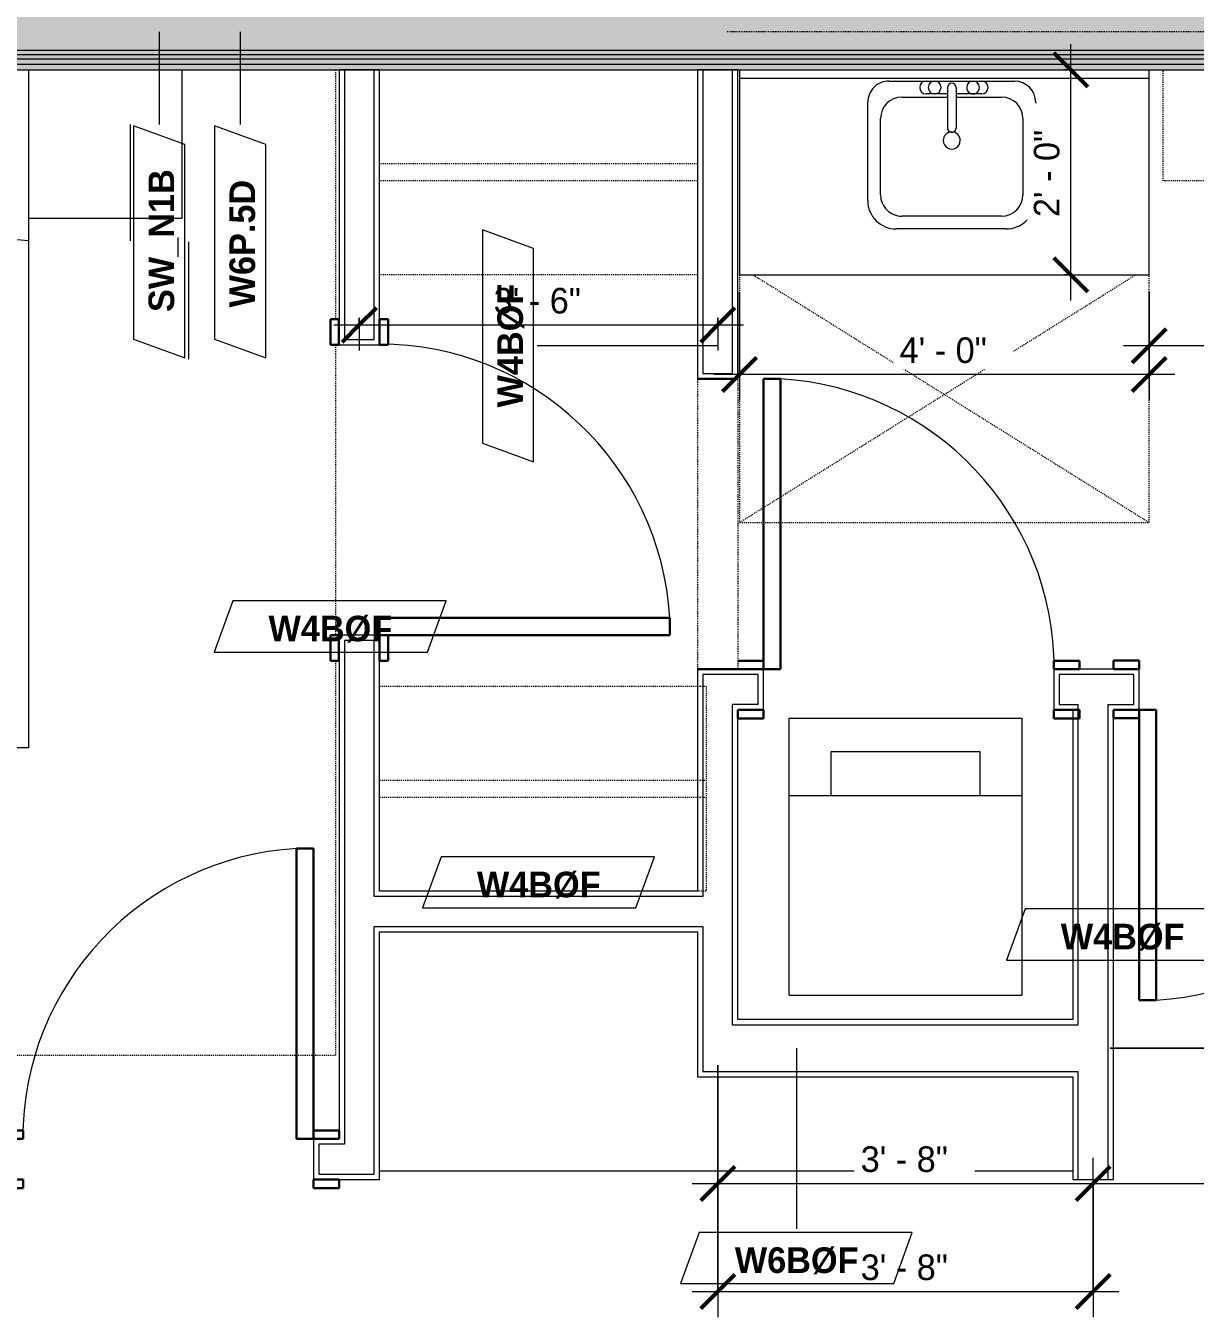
# Model space of a CAD drawing. Header units: inches. Extents: x -4010 to -1814, y 9846 to 12241.
# Drawn here: x -3697.7 to -3560.7, y 10687.7 to 10838.9 of the extents above; entities that cross this region are included whole.
import ezdxf

# ---------------------------------------------------------------- set-up
doc = ezdxf.new("R2010")
doc.units = ezdxf.units.IN
doc.header["$MEASUREMENT"] = 0
for name, pattern in [('Dash', [0.25, 0.125, -0.125]), ('Dash 3_32_', [0.1875, 0.09375, -0.09375]), ('Overhead', [0.15625, 0.09375, -0.0625])]:
    doc.linetypes.add(name, pattern=pattern)
for name, color, linetype, lineweight in [('0-1', 7, 'Continuous', 5), ('A-ANNO-DIMS', 211, 'Continuous', 9), ('A-ANNO-DIMS-32', 211, 'Continuous', 9), ('A-DETL-1', 90, 'Dash 3_32_', 18), ('A-DETL-GENF-3', 92, 'Overhead', 9), ('A-DETL-MEDM', 33, 'Continuous', 30), ('A-DOOR-3', 31, 'Continuous', 9), ('A-DOOR-4', 31, 'Continuous', 30), ('A-DOOR-FRAM-3', 31, 'Continuous', 30), ('A-GENM', 5, 'Continuous', 9), ('A-GENM-HDLN', 13, 'Dash', 9), ('A-WALL', 113, 'Continuous', 18), ('A-WALL-2', 250, 'Continuous', 18), ('A-WALL-3', 113, 'Continuous', 9), ('A-WALL-IDEN', 211, 'Continuous', 9), ('I-FURN', 30, 'Continuous', 9), ('I-FURN-HDLN', 30, 'Dash', 9), ('I-WALL-1', 21, 'Continuous', 18), ('I-WALL-2', 241, 'Continuous', 5), ('I-WALL-3', 7, 'Continuous', 9), ('P-SANR-FIXT', 6, 'Continuous', 9), ('Q-CASE', 31, 'Continuous', 9), ('Q-CASE-3', 31, 'Dash', 9), ('Q-CASE-HDLN', 31, 'Dash', 9)]:
    doc.layers.add(name, color=color, linetype=linetype, lineweight=lineweight)
doc.styles.add('Century Gothic', font='ufonts.com_century-gothic.ttf', dxfattribs={"height": 3})
doc.styles.add('Century Gothic_B_1', font='GOTHICB.TTF', dxfattribs={"height": 3})
doc.dimstyles.new('OD_1__HACK_2', dxfattribs={"dimscale": 12, "dimtxt": 3.132505, "dimasz": 0.333333, "dimexe": 0.25, "dimexo": 0.166667, "dimgap": 0.041667, "dimtad": 1, "dimdec": 4, "dimrnd": 0.0625, "dimzin": 3, "dimdsep": 46, "dimlunit": 4, "dimtxsty": 'Century Gothic', "dimblk1": 'OBLIQUE', "dimblk2": 'OBLIQUE', "dimsah": 1, "dimcen": 0.09, "dimdle": 0.25, "dimazin": 0, "dimtfac": 1, "dimtdec": 4, "dimtix": 1, "dimtmove": 0, "dimatfit": 3, "dimfxl": 1, "dimtvp": 1, "dimtfill": 1, "dimfrac": 2, "dimtolj": 1, "dimtzin": 0, "dimarcsym": 2})
doc.dimstyles.new('OD_1__HACK_2_1', dxfattribs={"dimscale": 12, "dimtxt": 3.132505, "dimasz": 0.333333, "dimexe": 0.25, "dimexo": 0.166667, "dimgap": 0.041667, "dimtad": 1, "dimdec": 4, "dimrnd": 0.0625, "dimzin": 3, "dimdsep": 46, "dimlunit": 4, "dimtxsty": 'Century Gothic', "dimblk1": 'OBLIQUE', "dimblk2": 'OBLIQUE', "dimsah": 1, "dimcen": 0.09, "dimdle": 0.25, "dimazin": 0, "dimtfac": 1, "dimtdec": 4, "dimtix": 1, "dimtmove": 0, "dimatfit": 3, "dimfxl": 1, "dimtvp": 1, "dimtfill": 1, "dimfrac": 2, "dimtolj": 1, "dimtzin": 0, "dimarcsym": 2})

# ---------------------------------------------------------------- blocks, each defined once
blk = doc.blocks.new('CTR - 1st Phase - Common Walls_rvt-1-UNIT PLANS - 1ST FLOOR')
at = {"layer": 'I-WALL-1'}
blk.add_hatch(color=256, dxfattribs=at).paths.add_polyline_path([(-3487.3, 10833.75), (-3487.3, 10834.38), (-3823.82, 10834.38), (-3823.82, 10833.75), (-3489.32, 10833.75)], flags=0)
at = {"layer": 'I-WALL-2'}
for points in [[(-3486.67, 10836), (-3486.67, 10841.5), (-3823.82, 10841.5), (-3823.82, 10836), (-3487.3, 10836)], [(-3486.67, 10835.5), (-3486.67, 10836), (-3823.82, 10836), (-3823.82, 10835.5), (-3487.3, 10835.5)], [(-3487.3, 10835), (-3486.67, 10835), (-3486.67, 10835.5), (-3823.82, 10835.5), (-3823.82, 10835), (-3494.85, 10835)], [(-3487.3, 10834.38), (-3486.67, 10834.38), (-3486.67, 10835), (-3823.82, 10835), (-3823.82, 10834.38), (-3494.85, 10834.38)]]:
    blk.add_hatch(color=256, dxfattribs=at).paths.add_polyline_path(points, flags=0)
at = {"layer": 'A-WALL-2'}
for p, q in [((-3487.3, 10836), (-3823.82, 10836)), ((-3487.3, 10835.5), (-3823.82, 10835.5)), ((-3487.3, 10835), (-3823.82, 10835)), ((-3487.3, 10834.38), (-3823.82, 10834.38))]:
    blk.add_line(p, q, dxfattribs=at)
at = {"layer": 'I-WALL-3'}
blk.add_line((-3823.82, 10833.75), (-3527.82, 10833.75), dxfattribs=at)
blk = doc.blocks.new('SWING - SINGLE - FLUSH - 2-10 x 6-8 - PRIVACY-3199407-UNIT PLANS - 1ST FLOOR')
at = {"layer": 'A-DOOR-3'}
blk.add_arc((17, 2.37), 34.07, 93.3657, 180, dxfattribs=at)
at = {"layer": 'A-DOOR-4'}
for p, q in [((15, 2.37), (15, 36.38)), ((17, 36.38), (15, 36.38)), ((17, 2.37), (17, 36.38)), ((17, 2.37), (15, 2.37))]:
    blk.add_line(p, q, dxfattribs=at)
at = {"layer": 'A-DOOR-FRAM-3'}
for p, q in [((-17, 3.37), (-20, 3.37)), ((-20, 3.37), (-20, 2.37)), ((-17, 2.37), (-17, 3.37)), ((20, 3.37), (17, 3.37)), ((17, 3.37), (17, 2.37)), ((20, 2.37), (20, 3.37)), ((-20, 2.37), (-17, 2.37)), ((17, 2.37), (20, 2.37)), ((-17, -2.38), (-20, -2.38)), ((-20, -2.38), (-20, -3.38)), ((-17, -3.38), (-17, -2.38)), ((20, -2.38), (17, -2.38)), ((17, -2.38), (17, -3.38)), ((20, -3.38), (20, -2.38)), ((-20, -3.38), (-17, -3.38)), ((17, -3.38), (20, -3.38))]:
    blk.add_line(p, q, dxfattribs=at)
blk = doc.blocks.new('OD_CW_Closet - OD_CW_Closet-3890320-UNIT PLANS - 1ST FLOOR')
at = {"layer": 'Q-CASE-HDLN'}
for p, q in [((0.74, -24), (0.74, 0)), ((0.74, 0), (37.99, 0)), ((37.99, 0), (37.99, -24)), ((0.74, -11), (37.99, -11)), ((0.74, -13), (37.99, -13)), ((37.99, -24), (0.74, -24))]:
    blk.add_line(p, q, dxfattribs=at)
blk = doc.blocks.new('Bed-Standard - King 78_ x 80_-V125-UNIT PLANS - 1ST FLOOR')
at = {"layer": 'I-FURN'}
for p, q in [((-28.31, 41.8), (49.69, 41.8)), ((-28.31, -37.61), (-28.31, 41.8)), ((49.69, 41.8), (49.69, -37.61)), ((49.69, -24.2), (-28.31, -17.63)), ((-25.31, -24.2), (46.69, -24.2)), ((-25.31, -36.2), (-25.31, -24.2)), ((46.69, -36.2), (46.69, -24.2)), ((-25.31, -36.2), (46.69, -36.2))]:
    blk.add_line(p, q, dxfattribs=at)
at = {"layer": 'I-FURN-HDLN'}
for p, q in [((-64.31, 77.8), (73.69, 77.8)), ((-64.31, 31.58), (-64.31, 77.8)), ((67.69, 77.8), (67.69, 51.83)), ((73.69, 77.8), (73.69, 51.26)), ((67.69, 42.76), (67.69, -37.61)), ((73.69, 42.76), (73.69, -37.61)), ((-64.31, -5.42), (-64.31, 28.58)), ((-64.31, -37.61), (-64.31, -8.42))]:
    blk.add_line(p, q, dxfattribs=at)
blk = doc.blocks.new('Table-Night Stand - 18_ x 18_ x 24_-V127-UNIT PLANS - 1ST FLOOR')
at = {"layer": 'I-FURN'}
for p, q in [((0.15, 0), (18.15, 0)), ((0.15, -17.41), (0.15, 0))]:
    blk.add_line(p, q, dxfattribs=at)
blk = doc.blocks.new('Stacked Washer and Dryer - 26_x25_ - Private-3627842-UNIT PLANS - 1ST FLOOR')
at = {"layer": 'P-SANR-FIXT'}
for p, q in [((0, 13.625), (32.4375, 13.625)), ((0, 13.625), (0, -13.625)), ((23.34375, -13.625), (23.34375, 13.625)), ((32.4375, 13.625), (32.4375, -13.625)), ((28.53125, 8.75), (23.34375, 8.75)), ((28.53125, -8.75), (28.53125, 8.75)), ((23.34375, -8.75), (28.53125, -8.75)), ((32.4375, -13.625), (0, -13.625))]:
    blk.add_line(p, q, dxfattribs=at)
blk = doc.blocks.new('Door-Opening - 34_ x 80_-3928388-UNIT PLANS - 1ST FLOOR')
at = {"layer": 'A-DETL-GENF-3'}
for p, q in [((16.68, 2.38), (-17.32, 2.38)), ((-17.32, -2.37), (16.68, -2.37))]:
    blk.add_line(p, q, dxfattribs=at)
at = {"layer": 'A-DETL-MEDM'}
for p, q in [((-17.32, 2.38), (-17.32, -2.37)), ((16.68, -2.37), (16.68, 2.38))]:
    blk.add_line(p, q, dxfattribs=at)
blk = doc.blocks.new('M_Sink Vanity-Square - 500 x 440mm-1372835-UNIT PLANS - 1ST FLOOR')
at = {"layer": 'P-SANR-FIXT'}
for p, q in [((-5.72, 10.23), (7.14, 10.23)), ((-5.22, 8.73), (6.46, 8.73)), ((-9.22, -4.59), (-9.22, 6.73)), ((-7.72, -2.72), (-7.72, 6.23)), ((8.96, 6.23), (8.96, -2.72)), ((10.46, 6.91), (10.46, -4.59)), ((0.12, -6.33), (0.12, -1.59)), ((1.12, -6.33), (1.12, -1.59)), ((0.12, -5.22), (-5.22, -5.22)), ((-2.88, -5.59), (0.12, -5.59)), ((6.46, -5.22), (1.12, -5.22)), ((1.12, -5.59), (3.62, -5.59)), ((7.96, -7.09), (-6.72, -7.09)), ((3.62, -7.09), (-2.88, -7.09))]:
    blk.add_line(p, q, dxfattribs=at)
for centre, radius, start, end in [((-5.72, 6.73), 3.5, 90, 180), ((7.14, 6.91), 3.32, 360, 90), ((-5.22, 6.23), 2.5, 90, 180), ((6.46, 6.23), 2.5, 360, 90), ((0.62, -0.13), 1, 360, 180), ((0.62, -0.13), 1, 180, 0), ((0.62, -1.59), 0.5, 360, 180), ((-5.22, -2.72), 2.5, 180, 270), ((6.46, -2.72), 2.5, 270, 360), ((-6.72, -4.59), 2.5, 180, 270), ((-2.88, -6.34), 0.75, 90, 270), ((-1.88, -6.34), 0.75, 360, 180), ((2.62, -6.34), 0.75, 0, 180), ((3.62, -6.34), 0.75, 270, 90), ((7.96, -4.59), 2.5, 270, 0), ((-1.88, -6.34), 0.75, 180, 0), ((0.62, -6.33), 0.5, 180, 0), ((2.62, -6.34), 0.75, 180, 0)]:
    blk.add_arc(centre, radius, start, end, dxfattribs=at)
blk = doc.blocks.new('Bath Vanity - Bath Vanity 48_-3150017-UNIT PLANS - 1ST FLOOR')
at = {"layer": 'Q-CASE'}
for p, q in [((24.74, 24), (-23.26, 24)), ((-23.26, 24), (-23.26, 1)), ((24.74, 1), (24.74, 24))]:
    blk.add_line(p, q, dxfattribs=at)
blk = doc.blocks.new('ADA Clearances - 30_x48_-V106-UNIT PLANS - 1ST FLOOR')
at = {"layer": 'A-GENM-HDLN'}
for p, q in [((-14, -22.41), (15, 24)), ((15, 24), (-14, 24)), ((15, -24), (15, 24)), ((15, -24), (-14, 22.41)), ((-14, -24), (15, -24))]:
    blk.add_line(p, q, dxfattribs=at)
blk = doc.blocks.new('BATHROOM MIRROR - BATHROOM MIRROR 48_-3123886-UNIT PLANS - 1ST FLOOR')
at = {"layer": 'Q-CASE'}
for p, q in [((-23.26, -23), (24.74, -23)), ((-23.26, -23), (-23.26, -24)), ((24.74, -24), (-23.26, -24)), ((24.74, -24), (24.74, -23))]:
    blk.add_line(p, q, dxfattribs=at)
blk = doc.blocks.new('300 Series Wall Hung Cabinet_326 - 30_-2909953-UNIT PLANS - 1ST FLOOR')
at = {"layer": 'Q-CASE'}
for p, q in [((-2.01, 14.69), (-2.5, 14.69)), ((-2.5, 14.69), (-2.5, 13.19)), ((-2.01, 13.19), (-2.01, 14.69)), ((2.49, 14.69), (2, 14.69)), ((2, 14.69), (2, 13.19)), ((2.49, 13.19), (2.49, 14.69)), ((-2.01, 13.19), (-2.5, 13.19)), ((2.49, 13.19), (2, 13.19))]:
    blk.add_line(p, q, dxfattribs=at)
at = {"layer": 'Q-CASE-3'}
for p, q in [((-15, 0.19), (-15, 13.19)), ((-15, 13.19), (15, 13.19)), ((15, 13.19), (15, 0.19)), ((15, 0.19), (-15, 0.19))]:
    blk.add_line(p, q, dxfattribs=at)
blk = doc.blocks.new('SWING - SINGLE - FLUSH - 2-10 x 6-8 - PASSAGE-3928390-UNIT PLANS - 1ST FLOOR')
at = {"layer": 'A-DOOR-3'}
blk.add_arc((17, -2.37), 34.07, 180, 266.6343, dxfattribs=at)
at = {"layer": 'A-DOOR-4'}
for p, q in [((15, -2.37), (15, -36.38)), ((17, -2.37), (15, -2.37)), ((17, -2.37), (17, -36.38)), ((17, -36.38), (15, -36.38))]:
    blk.add_line(p, q, dxfattribs=at)
at = {"layer": 'A-DOOR-FRAM-3'}
for p, q in [((-20, 2.38), (-20, 3.38)), ((-20, 3.38), (-17, 3.38)), ((-17, 3.38), (-17, 2.38)), ((17, 2.38), (17, 3.38)), ((17, 3.38), (20, 3.38)), ((20, 3.38), (20, 2.38)), ((-17, 2.38), (-20, 2.38)), ((20, 2.38), (17, 2.38)), ((-20, -2.37), (-17, -2.37)), ((-20, -3.37), (-20, -2.37)), ((-17, -2.37), (-17, -3.37)), ((17, -2.37), (20, -2.37)), ((17, -3.37), (17, -2.37)), ((-17, -3.37), (-20, -3.37)), ((20, -3.37), (17, -3.37))]:
    blk.add_line(p, q, dxfattribs=at)
blk = doc.blocks.new('OD_CW_Closet - OD_CW_Closet-3834826-UNIT PLANS - 1ST FLOOR')
at = {"layer": 'Q-CASE-HDLN'}
for p, q in [((0.74, -24), (0.74, 0)), ((0.74, 0), (38.99, 0)), ((38.99, 0), (38.99, -24)), ((0.74, -11), (38.99, -11)), ((0.74, -13), (38.99, -13)), ((38.99, -24), (0.74, -24))]:
    blk.add_line(p, q, dxfattribs=at)
blk = doc.blocks.new('Casework 1 - Casework 1-3919651-UNIT PLANS - 1ST FLOOR')
at = {"layer": 'Q-CASE'}
blk.add_line((-3656.3, 10704.81), (-3575.05, 10704.81), dxfattribs=at)
blk = doc.blocks.new('DIMBLOCK93-UNIT PLANS - 1ST FLOOR')
at = {"layer": 'A-ANNO-DIMS-32'}
for p, q in [((-3616.67, 10717.19), (-3616.67, 10700.34)), ((-3616.67, 10703.34), (-3616.67, 10717.19)), ((-3572.67, 10701.81), (-3572.67, 10706.34)), ((-3619.67, 10703.34), (-3572.67, 10703.34)), ((-3572.67, 10703.34), (-3572.67, 10701.81))]:
    blk.add_line(p, q, dxfattribs=at)
at = {"layer": 'A-ANNO-DIMS-32', "lineweight": 50}
for p, q in [((-3616.67, 10703.34), (-3614.67, 10705.34)), ((-3572.67, 10703.34), (-3570.67, 10705.34)), ((-3616.67, 10703.34), (-3618.67, 10701.34)), ((-3572.67, 10703.34), (-3574.67, 10701.34))]:
    blk.add_line(p, q, dxfattribs=at)
at = {"layer": 'A-ANNO-DIMS-32', "color": 0, "insert": (-3599.92, 10707.69), "char_height": 3, "width": 12.5897, "attachment_point": 1, "line_spacing_factor": 0.984502, "style": 'Century Gothic', "bg_fill": 3, "box_fill_scale": 1.25, "bg_fill_color": 256, "bg_fill_true_color": 13158600, "bg_fill_transparency": 0}
blk.add_mtext('3\' - 8"', dxfattribs=at)
blk = doc.blocks.new('_Oblique')
at = {"color": 0, "linetype": 'ByBlock', "lineweight": -2}
blk.add_line((-0.5, -0.5), (0.5, 0.5), dxfattribs=at)
blk = doc.blocks.new('DIMBLOCK94-UNIT PLANS - 1ST FLOOR')
at = {"layer": 'A-ANNO-DIMS-32'}
for p, q in [((-3519.67, 10712.69), (-3519.67, 10700.34)), ((-3519.67, 10703.34), (-3519.67, 10712.69)), ((-3572.67, 10701.81), (-3572.67, 10706.34)), ((-3572.67, 10703.34), (-3519.67, 10703.34)), ((-3572.67, 10703.34), (-3572.67, 10701.81))]:
    blk.add_line(p, q, dxfattribs=at)
at = {"layer": 'A-ANNO-DIMS-32', "lineweight": 50}
for p, q in [((-3572.67, 10703.34), (-3570.67, 10705.34)), ((-3519.67, 10703.34), (-3517.67, 10705.34)), ((-3572.67, 10703.34), (-3574.67, 10701.34)), ((-3519.67, 10703.34), (-3521.67, 10701.34))]:
    blk.add_line(p, q, dxfattribs=at)
at = {"layer": 'A-ANNO-DIMS-32', "color": 0, "insert": (-3551.42, 10707.69), "char_height": 3, "width": 12.5897, "attachment_point": 1, "line_spacing_factor": 0.984502, "style": 'Century Gothic', "bg_fill": 3, "box_fill_scale": 1.25, "bg_fill_color": 256, "bg_fill_true_color": 13158600, "bg_fill_transparency": 0}
blk.add_mtext('4\' - 5"', dxfattribs=at)
blk = doc.blocks.new('DIMBLOCK96-UNIT PLANS - 1ST FLOOR')
at = {"layer": 'A-ANNO-DIMS-32'}
for p, q in [((-3554.22, 10764.19), (-3554.22, 10716.19)), ((-3553.39, 10761.19), (-3557.22, 10761.19)), ((-3554.22, 10761.19), (-3553.39, 10761.19)), ((-3570.67, 10719.19), (-3551.22, 10719.19)), ((-3554.22, 10719.19), (-3570.67, 10719.19))]:
    blk.add_line(p, q, dxfattribs=at)
at = {"layer": 'A-ANNO-DIMS-32', "lineweight": 50}
for p, q in [((-3554.22, 10761.19), (-3556.22, 10763.19)), ((-3554.22, 10761.19), (-3552.22, 10759.19)), ((-3554.22, 10719.19), (-3556.22, 10721.19)), ((-3554.22, 10719.19), (-3552.22, 10717.19))]:
    blk.add_line(p, q, dxfattribs=at)
at = {"layer": 'A-ANNO-DIMS-32', "color": 0, "insert": (-3558.57, 10734.94), "char_height": 3, "width": 12.5897, "attachment_point": 1, "rotation": 90, "line_spacing_factor": 0.984502, "style": 'Century Gothic', "bg_fill": 3, "box_fill_scale": 1.25, "bg_fill_color": 256, "bg_fill_true_color": 13158600, "bg_fill_transparency": 0}
blk.add_mtext('3\' - 6"', dxfattribs=at)
blk = doc.blocks.new('DIMBLOCK100-UNIT PLANS - 1ST FLOOR')
at = {"layer": 'A-ANNO-DIMS-32'}
for p, q in [((-3616.67, 10717.19), (-3616.67, 10687.69)), ((-3616.67, 10690.69), (-3616.67, 10717.19)), ((-3572.67, 10701.81), (-3572.67, 10687.69)), ((-3572.67, 10690.69), (-3572.67, 10701.81)), ((-3619.67, 10690.69), (-3569.67, 10690.69))]:
    blk.add_line(p, q, dxfattribs=at)
at = {"layer": 'A-ANNO-DIMS-32', "lineweight": 50}
for p, q in [((-3616.67, 10690.69), (-3614.67, 10692.69)), ((-3572.67, 10690.69), (-3570.67, 10692.69)), ((-3616.67, 10690.69), (-3618.67, 10688.69)), ((-3572.67, 10690.69), (-3574.67, 10688.69))]:
    blk.add_line(p, q, dxfattribs=at)
at = {"layer": 'A-ANNO-DIMS-32', "color": 0, "insert": (-3599.92, 10695.03), "char_height": 3, "width": 12.5897, "attachment_point": 1, "line_spacing_factor": 0.984502, "style": 'Century Gothic', "bg_fill": 3, "box_fill_scale": 1.25, "bg_fill_color": 256, "bg_fill_true_color": 13158600, "bg_fill_transparency": 0}
blk.add_mtext('3\' - 8"', dxfattribs=at)
blk = doc.blocks.new('DIMBLOCK101-UNIT PLANS - 1ST FLOOR')
at = {"layer": 'A-ANNO-DIMS-32', "lineweight": 50}
for p, q in [((-3658.67, 10803.88), (-3656.67, 10805.88)), ((-3616.67, 10803.88), (-3614.67, 10805.88)), ((-3658.67, 10803.88), (-3660.67, 10801.88)), ((-3616.67, 10803.88), (-3618.67, 10801.88))]:
    blk.add_line(p, q, dxfattribs=at)
at = {"layer": 'A-ANNO-DIMS-32'}
for p, q in [((-3661.67, 10803.88), (-3613.67, 10803.88)), ((-3658.67, 10804.71), (-3658.67, 10800.88)), ((-3658.67, 10803.88), (-3658.67, 10804.71)), ((-3616.67, 10804.71), (-3616.67, 10800.88)), ((-3616.67, 10803.88), (-3616.67, 10804.71))]:
    blk.add_line(p, q, dxfattribs=at)
at = {"layer": 'A-ANNO-DIMS-32', "color": 0, "insert": (-3642.92, 10808.22), "char_height": 3, "width": 12.5897, "attachment_point": 1, "line_spacing_factor": 0.984502, "style": 'Century Gothic', "bg_fill": 3, "box_fill_scale": 1.25, "bg_fill_color": 256, "bg_fill_true_color": 13158600, "bg_fill_transparency": 0}
blk.add_mtext('3\' - 6"', dxfattribs=at)
blk = doc.blocks.new('DIMBLOCK248-UNIT PLANS - 1ST FLOOR')
at = {"layer": 'A-ANNO-DIMS-32'}
for p, q in [((-3614.11, 10807.75), (-3614.11, 10795.07)), ((-3614.11, 10798.07), (-3614.11, 10807.75)), ((-3566.11, 10807.75), (-3566.11, 10795.07)), ((-3566.11, 10798.07), (-3566.11, 10807.75)), ((-3563.11, 10798.07), (-3617.11, 10798.07))]:
    blk.add_line(p, q, dxfattribs=at)
at = {"layer": 'A-ANNO-DIMS-32', "lineweight": 50}
for p, q in [((-3614.11, 10798.07), (-3612.11, 10800.07)), ((-3566.11, 10798.07), (-3564.11, 10800.07)), ((-3614.11, 10798.07), (-3616.11, 10796.07)), ((-3566.11, 10798.07), (-3568.11, 10796.07))]:
    blk.add_line(p, q, dxfattribs=at)
at = {"layer": 'A-ANNO-DIMS-32', "color": 0, "insert": (-3595.36, 10802.42), "char_height": 3, "width": 12.5897, "attachment_point": 1, "line_spacing_factor": 0.984502, "style": 'Century Gothic', "bg_fill": 3, "box_fill_scale": 1.25, "bg_fill_color": 256, "bg_fill_true_color": 13158600, "bg_fill_transparency": 0}
blk.add_mtext('4\' - 0"', dxfattribs=at)
blk = doc.blocks.new('DIMBLOCK249-UNIT PLANS - 1ST FLOOR')
at = {"layer": 'A-ANNO-DIMS-32'}
for p, q in [((-3575.29, 10806.75), (-3575.29, 10836.75)), ((-3576.12, 10833.75), (-3572.29, 10833.75)), ((-3575.29, 10833.75), (-3576.12, 10833.75)), ((-3576.12, 10809.75), (-3572.29, 10809.75)), ((-3575.29, 10809.75), (-3576.12, 10809.75))]:
    blk.add_line(p, q, dxfattribs=at)
at = {"layer": 'A-ANNO-DIMS-32', "lineweight": 50}
for p, q in [((-3575.29, 10833.75), (-3577.29, 10835.75)), ((-3575.29, 10833.75), (-3573.29, 10831.75)), ((-3575.29, 10809.75), (-3577.29, 10811.75)), ((-3575.29, 10809.75), (-3573.29, 10807.75))]:
    blk.add_line(p, q, dxfattribs=at)
at = {"layer": 'A-ANNO-DIMS-32', "color": 0, "insert": (-3579.63, 10816.51), "char_height": 3, "width": 12.5897, "attachment_point": 1, "rotation": 90, "line_spacing_factor": 0.984502, "style": 'Century Gothic', "bg_fill": 3, "box_fill_scale": 1.25, "bg_fill_color": 256, "bg_fill_true_color": 13158600, "bg_fill_transparency": 0}
blk.add_mtext('2\' - 0"', dxfattribs=at)
blk = doc.blocks.new('DIMBLOCK350-UNIT PLANS - 1ST FLOOR')
at = {"layer": 'A-ANNO-DIMS-32'}
for p, q in [((-3566.11, 10807.75), (-3566.11, 10798.44)), ((-3566.11, 10801.44), (-3566.11, 10807.75)), ((-3532.57, 10800.61), (-3532.57, 10804.44)), ((-3529.57, 10801.44), (-3569.11, 10801.44)), ((-3532.57, 10801.44), (-3532.57, 10800.61))]:
    blk.add_line(p, q, dxfattribs=at)
at = {"layer": 'A-ANNO-DIMS-32', "lineweight": 50}
for p, q in [((-3566.11, 10801.44), (-3564.11, 10803.44)), ((-3532.57, 10801.44), (-3530.57, 10803.44)), ((-3566.11, 10801.44), (-3568.11, 10799.44)), ((-3532.57, 10801.44), (-3534.57, 10799.44))]:
    blk.add_line(p, q, dxfattribs=at)
at = {"layer": 'A-ANNO-DIMS-32', "color": 0, "insert": (-3556.85, 10805.78), "char_height": 3, "width": 18.0194, "attachment_point": 1, "line_spacing_factor": 0.984502, "style": 'Century Gothic', "bg_fill": 3, "box_fill_scale": 1.25, "bg_fill_color": 256, "bg_fill_true_color": 13158600, "bg_fill_transparency": 0}
blk.add_mtext('33" MIN', dxfattribs=at)
blk = doc.blocks.new('Wall Tag - Shear Wall-3956451-UNIT PLANS - 1ST FLOOR')
at = {"layer": 'A-WALL-IDEN'}
for p, q in [((0.4291, 0.1068), (0.0033, 0.1068)), ((-0.3561, 0.0937), (-0.4244, -0.0937)), ((0.4244, 0.0937), (-0.3561, 0.0937)), ((0.3561, -0.0937), (0.4244, 0.0937)), ((-0.4244, -0.0937), (0.3561, -0.0937)), ((0, -0.1068), (-0.4291, -0.1068))]:
    blk.add_line(p, q, dxfattribs=at)
blk = doc.blocks.new('Wall Tag - Arch Wall-3956453-UNIT PLANS - 1ST FLOOR')
at = {"layer": 'A-WALL-IDEN'}
for p, q in [((-0.3561, 0.0937), (-0.4244, -0.0937)), ((0.4244, 0.0937), (-0.3561, 0.0937)), ((0.3561, -0.0937), (0.4244, 0.0937)), ((-0.4244, -0.0937), (0.3561, -0.0937))]:
    blk.add_line(p, q, dxfattribs=at)

msp = doc.modelspace()

# ---------------------------------------------------------------- linework, layer by layer
at = {"layer": 'A-DETL-1'}
msp.add_line((-3489.67374, 10838.1894), (-3615.67374, 10838.1894), dxfattribs=at)
msp.add_line((-3489.67374, 10838.1894), (-3615.67374, 10838.1894), dxfattribs=at)
at = {"layer": 'A-WALL'}
for p, q in [((-3660.42374, 10833.7519), (-3660.42374, 10802.1894)), ((-3656.92374, 10802.1894), (-3656.92374, 10833.7519)), ((-3618.42374, 10833.7519), (-3618.42374, 10798.1894)), ((-3614.92374, 10798.1894), (-3614.92374, 10833.7519)), ((-3660.42374, 10802.1894), (-3656.92374, 10802.1894)), ((-3618.42374, 10798.1894), (-3614.92374, 10798.1894)), ((-3660.42374, 10766.9394), (-3660.42374, 10707.9394)), ((-3656.92374, 10766.9394), (-3660.42374, 10766.9394)), ((-3656.92374, 10736.9394), (-3656.92374, 10766.9394)), ((-3618.42374, 10762.9394), (-3618.42374, 10736.9394)), ((-3611.92374, 10762.9394), (-3618.42374, 10762.9394)), ((-3611.92374, 10759.4394), (-3611.92374, 10762.9394)), ((-3567.92374, 10762.9394), (-3576.67374, 10762.9394)), ((-3576.67374, 10762.9394), (-3576.67374, 10759.4394)), ((-3567.92374, 10759.4394), (-3567.92374, 10762.9394)), ((-3611.92374, 10759.4394), (-3614.92374, 10759.4394)), ((-3614.92374, 10721.9394), (-3614.92374, 10759.4394)), ((-3576.67374, 10759.4394), (-3574.42374, 10759.4394)), ((-3574.42374, 10721.9394), (-3574.42374, 10759.4394)), ((-3570.92374, 10759.4394), (-3567.92374, 10759.4394)), ((-3570.92374, 10703.8144), (-3570.92374, 10759.4394)), ((-3618.42374, 10736.9394), (-3656.92374, 10736.9394)), ((-3656.92374, 10704.4394), (-3656.92374, 10733.4394)), ((-3656.92374, 10733.4394), (-3618.42374, 10733.4394)), ((-3618.42374, 10733.4394), (-3618.42374, 10716.4394)), ((-3614.92374, 10721.9394), (-3574.42374, 10721.9394)), ((-3618.42374, 10716.4394), (-3574.42374, 10716.4394)), ((-3574.42374, 10703.8144), (-3574.42374, 10716.4394)), ((-3663.42374, 10707.9394), (-3663.42374, 10704.4394)), ((-3660.42374, 10707.9394), (-3663.42374, 10707.9394)), ((-3663.42374, 10704.4394), (-3656.92374, 10704.4394))]:
    msp.add_line(p, q, dxfattribs=at)
at = {"layer": 'A-WALL-3'}
for p, q in [((-3656.29874, 10833.7519), (-3661.04874, 10833.7519)), ((-3661.04874, 10833.7519), (-3661.04874, 10801.5644)), ((-3656.29874, 10801.5644), (-3656.29874, 10833.7519)), ((-3614.29874, 10833.7519), (-3619.04874, 10833.7519)), ((-3619.04874, 10833.7519), (-3619.04874, 10797.5644)), ((-3614.29874, 10797.5644), (-3614.29874, 10833.7519)), ((-3661.04874, 10801.5644), (-3656.29874, 10801.5644)), ((-3656.29874, 10767.5644), (-3661.04874, 10767.5644)), ((-3661.04874, 10767.5644), (-3661.04874, 10708.5644)), ((-3656.29874, 10737.5644), (-3656.29874, 10767.5644)), ((-3619.04874, 10763.5644), (-3619.04874, 10737.5644)), ((-3611.29874, 10763.5644), (-3614.29874, 10763.5644)), ((-3611.29874, 10758.8144), (-3611.29874, 10763.5644)), ((-3567.29874, 10763.5644), (-3577.29874, 10763.5644)), ((-3577.29874, 10763.5644), (-3577.29874, 10758.8144)), ((-3567.29874, 10758.8144), (-3567.29874, 10763.5644)), ((-3614.29874, 10758.8144), (-3611.29874, 10758.8144)), ((-3614.29874, 10722.5644), (-3614.29874, 10758.8144)), ((-3577.29874, 10758.8144), (-3575.04874, 10758.8144)), ((-3575.04874, 10758.8144), (-3575.04874, 10722.5644)), ((-3570.29874, 10758.8144), (-3567.29874, 10758.8144)), ((-3570.29874, 10703.8144), (-3570.29874, 10758.8144)), ((-3619.04874, 10737.5644), (-3656.29874, 10737.5644)), ((-3656.29874, 10703.8144), (-3656.29874, 10732.8144)), ((-3656.29874, 10732.8144), (-3619.04874, 10732.8144)), ((-3619.04874, 10732.8144), (-3619.04874, 10715.8144)), ((-3575.04874, 10722.5644), (-3614.29874, 10722.5644)), ((-3619.04874, 10715.8144), (-3575.04874, 10715.8144)), ((-3575.04874, 10715.8144), (-3575.04874, 10703.8144)), ((-3661.04874, 10708.5644), (-3664.04874, 10708.5644)), ((-3664.04874, 10708.5644), (-3664.04874, 10703.8144)), ((-3664.04874, 10703.8144), (-3656.29874, 10703.8144)), ((-3575.04874, 10703.8144), (-3570.29874, 10703.8144))]:
    msp.add_line(p, q, dxfattribs=at)
at = {"layer": 'A-WALL-IDEN'}
for p, q in [((-3682.11944, 10838.1894), (-3682.11944, 10827.34624)), ((-3672.6387, 10838.1894), (-3672.6387, 10827.34624))]:
    msp.add_line(p, q, dxfattribs=at)

# ---------------------------------------------------------------- block references
at = {"layer": '0-1'}
msp.add_blockref('CTR - 1st Phase - Common Walls_rvt-1-UNIT PLANS - 1ST FLOOR', (0, 0), dxfattribs=at)
at = {"layer": 'A-DOOR-3'}
for name, p, rotation in [('SWING - SINGLE - FLUSH - 2-10 x 6-8 - PRIVACY-3199407-UNIT PLANS - 1ST FLOOR', (-3658.67374, 10784.5644), 269.9999999999992), ('Door-Opening - 34_ x 80_-3928388-UNIT PLANS - 1ST FLOOR', (-3616.67374, 10780.24201), 270.0000000000385), ('SWING - SINGLE - FLUSH - 2-10 x 6-8 - PASSAGE-3928390-UNIT PLANS - 1ST FLOOR', (-3594.29874, 10761.1894), 180), ('SWING - SINGLE - FLUSH - 2-10 x 6-8 - PRIVACY-3199407-UNIT PLANS - 1ST FLOOR', (-3550.29874, 10761.1894), 180)]:
    msp.add_blockref(name, p, dxfattribs=dict(at, rotation=rotation))
msp.add_blockref('SWING - SINGLE - FLUSH - 2-10 x 6-8 - PRIVACY-3199407-UNIT PLANS - 1ST FLOOR', (-3681.04874, 10706.1894), dxfattribs=at)
at = {"layer": 'A-GENM', "rotation": 269.9999999998668}
msp.add_blockref('ADA Clearances - 30_x48_-V106-UNIT PLANS - 1ST FLOOR', (-3590.11124, 10795.74731), dxfattribs=at)
at = {"layer": 'A-WALL-IDEN', "xscale": 31.99999999999999, "yscale": 31.99999999999999, "zscale": 31.99999999999999, "rotation": 89.99999999999991}
for name, p in [('Wall Tag - Shear Wall-3956451-UNIT PLANS - 1ST FLOOR', (-3682.11944, 10813.61454)), ('Wall Tag - Arch Wall-3956453-UNIT PLANS - 1ST FLOOR', (-3672.6387, 10813.61454))]:
    msp.add_blockref(name, p, dxfattribs=at)
at = {"layer": 'A-WALL-IDEN', "xscale": 31.99999999999999, "yscale": 31.99999999999999, "zscale": 31.99999999999999}
for p in [(-3662.09175, 10768.57631), (-3637.67374, 10738.60741)]:
    msp.add_blockref('Wall Tag - Arch Wall-3956453-UNIT PLANS - 1ST FLOOR', p, dxfattribs=at)
at = {"layer": 'I-FURN', "rotation": 180}
for name, p in [('Bed-Standard - King 78_ x 80_-V125-UNIT PLANS - 1ST FLOOR', (-3725.76021, 10796.13961)), ('Table-Night Stand - 18_ x 18_ x 24_-V127-UNIT PLANS - 1ST FLOOR', (-3679.30174, 10816.34453))]:
    msp.add_blockref(name, p, dxfattribs=at)
at = {"layer": 'P-SANR-FIXT'}
for name, p, rotation in [('M_Sink Vanity-Square - 500 x 440mm-1372835-UNIT PLANS - 1ST FLOOR', (-3588.63175, 10825.34815), 180), ('Stacked Washer and Dryer - 26_x25_ - Private-3627842-UNIT PLANS - 1ST FLOOR', (-3594.67374, 10725.3769), 90.00000000005066)]:
    msp.add_blockref(name, p, dxfattribs=dict(at, rotation=rotation))
at = {"layer": 'Q-CASE', "rotation": 180}
for name, p in [('OD_CW_Closet - OD_CW_Closet-3890320-UNIT PLANS - 1ST FLOOR', (-3618.31103, 10809.7519)), ('BATHROOM MIRROR - BATHROOM MIRROR 48_-3123886-UNIT PLANS - 1ST FLOOR', (-3589.37353, 10809.74731)), ('300 Series Wall Hung Cabinet_326 - 30_-2909953-UNIT PLANS - 1ST FLOOR', (-3549.46694, 10833.93481)), ('Bath Vanity - Bath Vanity 48_-3150017-UNIT PLANS - 1ST FLOOR', (-3589.37353, 10833.7519))]:
    msp.add_blockref(name, p, dxfattribs=at)
at = {"layer": 'Q-CASE'}
for name, p in [('OD_CW_Closet - OD_CW_Closet-3834826-UNIT PLANS - 1ST FLOOR', (-3657.03644, 10761.5644)), ('Casework 1 - Casework 1-3919651-UNIT PLANS - 1ST FLOOR', (0, 0))]:
    msp.add_blockref(name, p, dxfattribs=at)

# ---------------------------------------------------------------- texts
at = {"layer": 'A-WALL-IDEN', "char_height": 3, "attachment_point": 1, "rotation": 90, "style": 'Century Gothic_B_1'}
for s, insert, width in [('SW_N1B', (-3683.36697, 10805.39704), 19.796), ('W6P.5D', (-3673.88623, 10805.93877), 18.483)]:
    msp.add_mtext(s, dxfattribs=dict(at, insert=insert, width=width))
at = {"layer": 'A-WALL-IDEN', "char_height": 3, "width": 17.372, "attachment_point": 1, "style": 'Century Gothic_B_1'}
for insert in [(-3669.30767, 10769.82384), (-3644.88966, 10739.85495)]:
    msp.add_mtext('W4BØF', dxfattribs=dict(at, insert=insert))

# ---------------------------------------------------------------- next in the draw order: dimensions: what is measured, and where the dimension line sits
at = {"layer": 'A-ANNO-DIMS'}
dim = msp.add_linear_dim(base=(-3616.67374, 10803.87921), p1=(-3658.67374, 10806.70763), p2=(-3616.67374, 10806.70763), dimstyle='OD_1__HACK_2', override={"dimpost": '<>', "dimfxl": 42}, dxfattribs=at)
dim.commit()
dim.dimension.update_dxf_attribs({"geometry": 'DIMBLOCK101-UNIT PLANS - 1ST FLOOR', "text_midpoint": (-3637.67374, 10805.95466)})
dim = msp.add_linear_dim(base=(-3572.67374, 10703.34458), p1=(-3616.67374, 10719.1894), p2=(-3572.67374, 10703.8144), angle=0, dimstyle='OD_1__HACK_2', override={"dimpost": '<>', "dimfxl": 46.608911}, dxfattribs=at)
dim.commit()
dim.dimension.update_dxf_attribs({"geometry": 'DIMBLOCK93-UNIT PLANS - 1ST FLOOR', "text_midpoint": (-3594.67374, 10705.42004)})

# ---------------------------------------------------------------- next in the draw order: block references
at = {"layer": 'A-WALL-IDEN', "xscale": 31.99999999999999, "yscale": 31.99999999999999, "zscale": 31.99999999999999, "rotation": 89.99999999999991}
msp.add_blockref('Wall Tag - Arch Wall-3956453-UNIT PLANS - 1ST FLOOR', (-3641.2486, 10801.43538), dxfattribs=at)

# ---------------------------------------------------------------- next in the draw order: texts
at = {"layer": 'A-WALL-IDEN', "insert": (-3642.49613, 10794.21946), "char_height": 3, "width": 17.372, "attachment_point": 1, "rotation": 90, "style": 'Century Gothic_B_1'}
msp.add_mtext('W4BØF', dxfattribs=at)

# ---------------------------------------------------------------- next in the draw order: dimensions: what is measured, and where the dimension line sits
at = {"layer": 'A-ANNO-DIMS'}
dim = msp.add_linear_dim(base=(-3614.11124, 10798.07333), p1=(-3566.11124, 10809.7519), p2=(-3614.11124, 10809.7519), dimstyle='OD_1__HACK_2', override={"dimpost": '<>', "dimfxl": 48}, dxfattribs=at)
dim.commit()
dim.dimension.update_dxf_attribs({"geometry": 'DIMBLOCK248-UNIT PLANS - 1ST FLOOR', "text_midpoint": (-3590.11124, 10800.14879)})
for base, p1, p2, angle, override, picture, middle in [((-3554.22226, 10719.1894), (-3551.39384, 10761.1894), (-3572.67374, 10719.1894), 90, {"dimpost": '<>', "dimfxl": 47.083268}, 'DIMBLOCK96-UNIT PLANS - 1ST FLOOR', (-3556.29772, 10740.1894)), ((-3519.67374, 10703.34458), (-3572.67374, 10703.8144), (-3519.67374, 10714.6894), 0, {"dimpost": '<>', "dimfxl": 54.104211}, 'DIMBLOCK94-UNIT PLANS - 1ST FLOOR', (-3546.17374, 10705.42004))]:
    dim = msp.add_linear_dim(base=base, p1=p1, p2=p2, angle=angle, dimstyle='OD_1__HACK_2', override=override, dxfattribs=at)
    dim.commit()
    dim.dimension.update_dxf_attribs({"geometry": picture, "text_midpoint": middle})

# ---------------------------------------------------------------- next in the draw order: linework, layer by layer
at = {"layer": 'A-WALL-IDEN'}
msp.add_line((-3616.67374, 10801.43538), (-3637.83058, 10801.43538), dxfattribs=at)

# ---------------------------------------------------------------- next in the draw order: block references
at = {"layer": 'A-WALL-IDEN', "xscale": 31.99999999999999, "yscale": 31.99999999999999, "zscale": 31.99999999999999}
msp.add_blockref('Wall Tag - Arch Wall-3956453-UNIT PLANS - 1ST FLOOR', (-3569.25572, 10732.5019), dxfattribs=at)

# ---------------------------------------------------------------- next in the draw order: texts
at = {"layer": 'A-WALL-IDEN', "insert": (-3576.47164, 10733.74943), "char_height": 3, "width": 17.372, "attachment_point": 1, "style": 'Century Gothic_B_1'}
msp.add_mtext('W4BØF', dxfattribs=at)

# ---------------------------------------------------------------- next in the draw order: dimensions: what is measured, and where the dimension line sits
at = {"layer": 'A-ANNO-DIMS'}
dim = msp.add_linear_dim(base=(-3575.28769, 10833.7519), p1=(-3578.11612, 10809.7519), p2=(-3578.11612, 10833.7519), angle=90, dimstyle='OD_1__HACK_2', override={"dimpost": '<>', "dimfxl": 24}, dxfattribs=at)
dim.commit()
dim.dimension.update_dxf_attribs({"geometry": 'DIMBLOCK249-UNIT PLANS - 1ST FLOOR', "text_midpoint": (-3577.36315, 10821.7519)})
dim = msp.add_linear_dim(base=(-3566.11124, 10801.43834), p1=(-3532.57265, 10798.60992), p2=(-3566.11124, 10809.74731), text='33" MIN', dimstyle='OD_1__HACK_2_1', override={"dimpost": '<>', "dimfxl": 35.339475}, dxfattribs=at)
dim.commit()
dim.dimension.update_dxf_attribs({"geometry": 'DIMBLOCK350-UNIT PLANS - 1ST FLOOR', "text_midpoint": (-3549.34194, 10803.5138)})
dim = msp.add_linear_dim(base=(-3572.67374, 10690.68628), p1=(-3616.67374, 10719.1894), p2=(-3572.67374, 10703.8144), dimstyle='OD_1__HACK_2', override={"dimpost": '<>', "dimfxl": 46.608911}, dxfattribs=at)
dim.commit()
dim.dimension.update_dxf_attribs({"geometry": 'DIMBLOCK100-UNIT PLANS - 1ST FLOOR', "text_midpoint": (-3594.67374, 10692.76174)})

# ---------------------------------------------------------------- next in the draw order: linework, layer by layer
at = {"layer": 'A-WALL-IDEN'}
msp.add_line((-3607.45052, 10719.1894), (-3607.45052, 10698.03255), dxfattribs=at)

# ---------------------------------------------------------------- next in the draw order: block references
at = {"layer": 'A-WALL-IDEN', "xscale": 31.99999999999999, "yscale": 31.99999999999999, "zscale": 31.99999999999999}
msp.add_blockref('Wall Tag - Arch Wall-3956453-UNIT PLANS - 1ST FLOOR', (-3607.45052, 10694.61454), dxfattribs=at)

# ---------------------------------------------------------------- next in the draw order: texts
at = {"layer": 'A-WALL-IDEN', "insert": (-3614.66644, 10695.86207), "char_height": 3, "width": 17.372, "attachment_point": 1, "style": 'Century Gothic_B_1'}
msp.add_mtext('W6BØF', dxfattribs=at)

doc.saveas('drawing.dxf')
